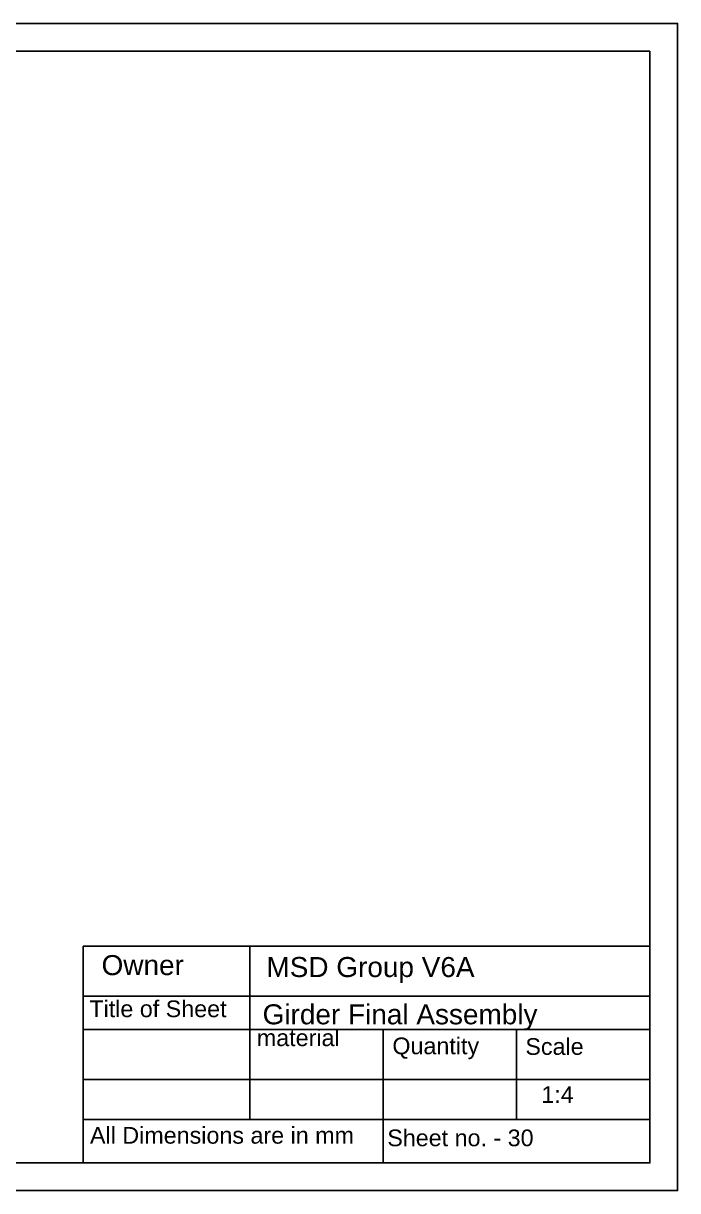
# Model space of a CAD drawing. Header units: millimetres. Extents: x -15074 to 21675, y -7568 to 6574.
# Drawn here: x 19120 to 20061, y 781 to 2461 of the extents above; entities that cross this region are included whole.
import ezdxf

# ---------------------------------------------------------------- set-up
doc = ezdxf.new("R2010")
doc.units = ezdxf.units.MM
doc.styles.get("Standard").update_dxf_attribs({"font": 'arial.ttf'})

msp = doc.modelspace()

# ---------------------------------------------------------------- linework, layer by layer
msp.add_line((19637.424, 883.559), (19637.424, 821.159))
for points in [[(17685.424, 2461.159), (20061.424, 2461.159), (20061.424, 781.159), (17685.424, 781.159)], [(19205.424, 1133.159), (20021.424, 1133.159), (20021.424, 821.159), (19205.424, 821.159)], [(19205.424, 821.159), (20021.424, 821.159), (20021.424, 1061.159), (19205.424, 1061.159)], [(19205.424, 821.159), (20021.424, 821.159), (20021.424, 1013.159), (19205.424, 1013.159)], [(19829.424, 1013.159), (19637.424, 1013.159), (19637.424, 883.559), (19829.424, 883.559)], [(20021.424, 1013.159), (19829.424, 1013.159), (19829.424, 883.559), (20021.424, 883.559)], [(19205.424, 821.159), (20021.424, 821.159), (20021.424, 941.159), (19205.424, 941.159)], [(19205.424, 821.159), (20021.424, 821.159), (20021.424, 883.559), (19205.424, 883.559)]]:
    msp.add_lwpolyline(points, close=True)
for points in [[(17685.424, 2421.159), (17685.424, 2461.159), (20061.424, 2461.159), (20061.424, 2421.159)], [(20021.424, 781.159), (20061.424, 781.159), (20061.424, 2461.159), (20021.424, 2461.159)], [(20021.424, 2421.159), (17785.424, 2421.159)], [(20021.424, 2421.159), (20021.424, 821.159)], [(19445.424, 883.559), (19445.424, 1133.159), (20021.424, 1133.159), (20021.424, 821.159), (19445.424, 821.159)], [(17685.424, 821.159), (17685.424, 781.159), (20061.424, 781.159), (20061.424, 821.159)], [(20021.424, 821.159), (17785.424, 821.159)]]:
    msp.add_lwpolyline(points)

# ---------------------------------------------------------------- texts
at = {"attachment_point": 1}
for s, width, heights, insert, char_height in [(' Owner', 202.47058, [0], (19220.991, 1120.151), 28.8), ('MSD Group V6A', 450.95723, [0], (19469.478, 1117.393), 28.8), ('Title of Sheet', 219.03637, [0], (19214.549, 1054.863), 24), ('Girder Final Assembly', 456.47915, [0], (19463.956, 1049.346), 28.8), ('material', 181.75051, [0], (19455.673, 1013.159), 24), ('Quantity', 161.05614, [0], (19650.781, 1001.529), 24), ('Scale', 165.65774, [0], (19842.208, 1000.61), 24), ('\\pxi-3,l4,t4;1:4', 163.78852, [0], (19841.168, 931.45), 24), ('All Dimensions are in mm', 463.38352, [0], (19215.469, 872.793), 24), ('Sheet no. - 30', 348.8016, [8.692], (19643.419, 869.115), 24)]:
    msp.add_mtext_dynamic_manual_height_columns(s, width=width, gutter_width=60, heights=heights, dxfattribs=dict(at, insert=insert, char_height=char_height))

doc.saveas('drawing.dxf')
